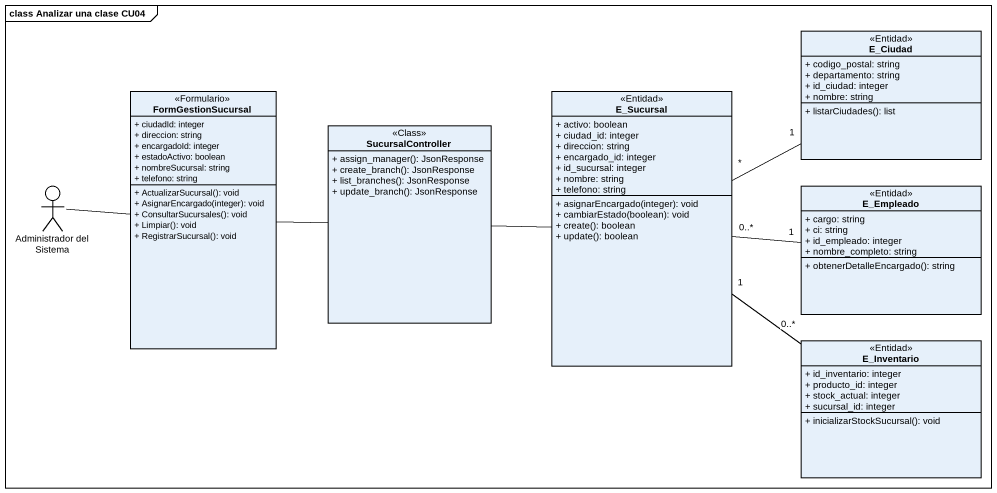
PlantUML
@startuml
mainframe class Analizar una clase CU04
allowmixing
hide circle
hide empty members
skinparam classAttributeIconSize 0
class E_Ciudad <<Entidad>> {
  + codigo_postal: string
  + departamento: string
  + id_ciudad: integer
  + nombre: string
  + listarCiudades(): list
}
class FormGestionSucursal <<Formulario>> {
  + ciudadId: integer
  + direccion: string
  + encargadoId: integer
  + estadoActivo: boolean
  + nombreSucursal: string
  + telefono: string
  + ActualizarSucursal(): void
  + AsignarEncargado(integer): void
  + ConsultarSucursales(): void
  + Limpiar(): void
  + RegistrarSucursal(): void
}
class E_Sucursal <<Entidad>> {
  + activo: boolean
  + ciudad_id: integer
  + direccion: string
  + encargado_id: integer
  + id_sucursal: integer
  + nombre: string
  + telefono: string
  + asignarEncargado(integer): void
  + cambiarEstado(boolean): void
  + create(): boolean
  + update(): boolean
}
class SucursalController <<Class>> {
  + assign_manager(): JsonResponse
  + create_branch(): JsonResponse
  + list_branches(): JsonResponse
  + update_branch(): JsonResponse
}
actor "Administrador del Sistema" as Administrador_del_Sistema
class E_Empleado <<Entidad>> {
  + cargo: string
  + ci: string
  + id_empleado: integer
  + nombre_completo: string
  + obtenerDetalleEncargado(): string
}
class E_Inventario <<Entidad>> {
  + id_inventario: integer
  + producto_id: integer
  + stock_actual: integer
  + sucursal_id: integer
  + inicializarStockSucursal(): void
}
FormGestionSucursal -right- SucursalController
E_Sucursal "*" -right- "1" E_Ciudad
E_Sucursal "0..*" -right- "1" E_Empleado
E_Sucursal "1" -- "0..*" E_Inventario
SucursalController -right- E_Sucursal
Administrador_del_Sistema -right- FormGestionSucursal
@enduml
